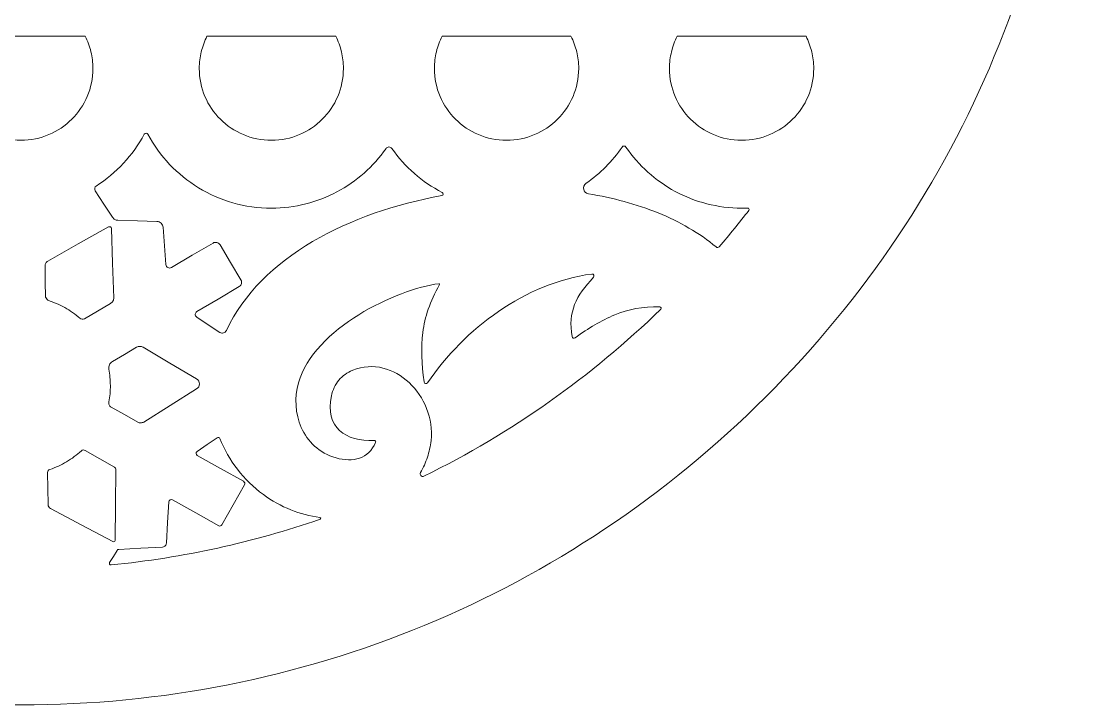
# Model space of a CAD drawing. Header units: inches. Extents: x -5.6 to 2.8, y 2.8 to 12.8.
# Drawn here: x -1.389 to 2.829, y 2.778 to 5.516 of the extents above; entities that cross this region are included whole.
import ezdxf

# ---------------------------------------------------------------- set-up
doc = ezdxf.new("R2010")
doc.units = ezdxf.units.IN
doc.header["$MEASUREMENT"] = 0
doc.layers.add('_U+0421_U+043B_U+043E_U+0439 1', color=7, linetype='Continuous')

# ---------------------------------------------------------------- blocks, each defined once
blk = doc.blocks.new('block 2')
at = {"layer": '_U+0421_U+043B_U+043E_U+0439 1', "lineweight": 0}
for points, knots in [([(1.5941, 9.964), (1.2968, 10.2604), (0.9631, 10.5072), (0.6029, 10.7002), (0.2427, 10.8931), (-0.1439, 11.0322), (-0.547, 11.1131), (-0.5532, 11.1144), (-0.5585, 11.1177), (-0.5623, 11.1223), (-0.5661, 11.1269), (-0.5683, 11.1327), (-0.5683, 11.1391), (-0.5683, 11.1391), (-0.5683, 11.3098), (-0.5683, 11.3098), (-0.5683, 11.3098), (-0.5683, 11.4805), (-0.5683, 11.4805), (-0.5683, 11.5174), (-0.5844, 11.5516), (-0.612, 11.5801), (-0.6396, 11.6087), (-0.6785, 11.6314), (-0.7243, 11.6454), (-0.7317, 11.6476), (-0.7372, 11.653), (-0.74, 11.6594), (-0.7428, 11.6658), (-0.7428, 11.6734), (-0.739, 11.6801), (-0.7097, 11.7331), (-0.6868, 11.79), (-0.6713, 11.8499), (-0.6557, 11.9098), (-0.6474, 11.9726), (-0.6474, 12.0374), (-0.6474, 12.1394), (-0.668, 12.2368), (-0.7054, 12.3255), (-0.7428, 12.4141), (-0.797, 12.4939), (-0.8641, 12.5608), (-0.9316, 12.6276), (-1.0116, 12.6818), (-1.1004, 12.7194), (-1.1892, 12.7569), (-1.2868, 12.7778), (-1.3892, 12.7778), (-1.4916, 12.7778), (-1.5891, 12.7569), (-1.6779, 12.7194), (-1.7667, 12.6818), (-1.8467, 12.6276), (-1.9142, 12.5608), (-1.9811, 12.4939), (-2.0353, 12.4141), (-2.0727, 12.3255), (-2.1102, 12.2368), (-2.1309, 12.1394), (-2.1309, 12.0374), (-2.1309, 11.9718), (-2.1224, 11.9082), (-2.1064, 11.8476), (-2.0904, 11.787), (-2.0668, 11.7295), (-2.0366, 11.676), (-2.0334, 11.6704), (-2.0332, 11.664), (-2.0353, 11.6586), (-2.0375, 11.6532), (-2.042, 11.6488), (-2.0483, 11.647), (-2.0956, 11.6334), (-2.1361, 11.6106), (-2.1647, 11.5818), (-2.1933, 11.553), (-2.21, 11.5181), (-2.21, 11.4805), (-2.21, 11.4805), (-2.21, 11.3092), (-2.21, 11.3092), (-2.21, 11.3092), (-2.21, 11.138), (-2.21, 11.138), (-2.21, 11.132), (-2.2121, 11.1264), (-2.2157, 11.122), (-2.2193, 11.1177), (-2.2244, 11.1145), (-2.2303, 11.1133), (-2.6333, 11.0322), (-3.02, 10.8931), (-3.3802, 10.7002), (-3.7404, 10.5073), (-4.0742, 10.2605), (-4.3713, 9.964), (-4.7698, 9.5665), (-5.0788, 9.1033), (-5.2881, 8.5991), (-5.4975, 8.0948), (-5.6072, 7.5494), (-5.6072, 6.9873), (-5.6072, 6.425), (-5.4975, 5.8796), (-5.2881, 5.3754), (-5.0788, 4.8712), (-4.7698, 4.4082), (-4.3713, 4.0107), (-3.9731, 3.6131), (-3.5092, 3.3049), (-3.0039, 3.0961), (-2.4987, 2.8872), (-1.9521, 2.7778), (-1.3886, 2.7778), (-0.8251, 2.7778), (-0.2787, 2.8872), (0.2265, 3.0961), (0.7316, 3.3049), (1.1956, 3.6131), (1.5941, 4.0107), (1.9923, 4.4082), (2.3012, 4.8712), (2.5104, 5.3754), (2.7197, 5.8796), (2.8294, 6.425), (2.8294, 6.9873), (2.8294, 7.5494), (2.7197, 8.0948), (2.5104, 8.5991), (2.3012, 9.1033), (1.9923, 9.5665), (1.5941, 9.964), (1.5941, 9.964), (1.5941, 9.964), (1.5941, 9.964), (1.5941, 9.964), (1.5941, 9.964), (1.5941, 9.964)], [0, 0, 0, 0, 1, 1, 1, 2, 2, 2, 3, 3, 3, 4, 4, 4, 5, 5, 5, 6, 6, 6, 7, 7, 7, 8, 8, 8, 9, 9, 9, 10, 10, 10, 11, 11, 11, 12, 12, 12, 13, 13, 13, 14, 14, 14, 15, 15, 15, 16, 16, 16, 17, 17, 17, 18, 18, 18, 19, 19, 19, 20, 20, 20, 21, 21, 21, 22, 22, 22, 23, 23, 23, 24, 24, 24, 25, 25, 25, 26, 26, 26, 27, 27, 27, 28, 28, 28, 29, 29, 29, 30, 30, 30, 31, 31, 31, 32, 32, 32, 33, 33, 33, 34, 34, 34, 35, 35, 35, 36, 36, 36, 37, 37, 37, 38, 38, 38, 39, 39, 39, 40, 40, 40, 41, 41, 41, 42, 42, 42, 43, 43, 43, 44, 44, 44, 45, 45, 45, 46, 46, 46, 46]), ([(-1.1009, 5.3269), (-1.1009, 5.2473), (-1.1333, 5.1754), (-1.1856, 5.1233), (-1.2379, 5.0712), (-1.3101, 5.039), (-1.3897, 5.039), (-1.4693, 5.039), (-1.5417, 5.0712), (-1.5941, 5.1233), (-1.6465, 5.1754), (-1.679, 5.2473), (-1.679, 5.3269), (-1.679, 5.3499), (-1.6762, 5.3724), (-1.6709, 5.3939), (-1.6656, 5.4155), (-1.6579, 5.4362), (-1.6481, 5.4557), (-1.6481, 5.4557), (-1.39, 5.4557), (-1.39, 5.4557), (-1.39, 5.4557), (-1.1318, 5.4557), (-1.1318, 5.4557), (-1.122, 5.4362), (-1.1143, 5.4155), (-1.109, 5.3939), (-1.1038, 5.3724), (-1.1009, 5.3499), (-1.1009, 5.3269), (-1.1009, 5.3269), (-1.1009, 5.3269), (-1.1009, 5.3269), (-1.1009, 5.3269), (-1.1009, 5.3269), (-1.1009, 5.3269)], [0, 0, 0, 0, 1, 1, 1, 2, 2, 2, 3, 3, 3, 4, 4, 4, 5, 5, 5, 6, 6, 6, 7, 7, 7, 8, 8, 8, 9, 9, 9, 10, 10, 10, 11, 11, 11, 12, 12, 12, 12]), ([(-0.0975, 5.3269), (-0.0975, 5.2473), (-0.1298, 5.1754), (-0.1821, 5.1233), (-0.2343, 5.0712), (-0.3063, 5.039), (-0.3857, 5.039), (-0.4656, 5.039), (-0.538, 5.0712), (-0.5903, 5.1233), (-0.6427, 5.1754), (-0.675, 5.2473), (-0.675, 5.3269), (-0.675, 5.3499), (-0.6722, 5.3724), (-0.6669, 5.3939), (-0.6616, 5.4155), (-0.6539, 5.4362), (-0.6442, 5.4557), (-0.6442, 5.4557), (-0.386, 5.4557), (-0.386, 5.4557), (-0.386, 5.4557), (-0.1278, 5.4557), (-0.1278, 5.4557), (-0.1181, 5.4362), (-0.1105, 5.4155), (-0.1053, 5.3939), (-0.1002, 5.3724), (-0.0975, 5.3499), (-0.0975, 5.3269), (-0.0975, 5.3269), (-0.0975, 5.3269), (-0.0975, 5.3269), (-0.0975, 5.3269), (-0.0975, 5.3269), (-0.0975, 5.3269)], [0, 0, 0, 0, 1, 1, 1, 2, 2, 2, 3, 3, 3, 4, 4, 4, 5, 5, 5, 6, 6, 6, 7, 7, 7, 8, 8, 8, 9, 9, 9, 10, 10, 10, 11, 11, 11, 12, 12, 12, 12]), ([(0.8453, 5.3269), (0.8453, 5.2473), (0.8128, 5.1754), (0.7604, 5.1233), (0.7079, 5.0712), (0.6356, 5.039), (0.556, 5.039), (0.4763, 5.039), (0.4041, 5.0712), (0.3518, 5.1233), (0.2995, 5.1754), (0.2672, 5.2473), (0.2672, 5.3269), (0.2672, 5.3499), (0.27, 5.3724), (0.2753, 5.3939), (0.2806, 5.4155), (0.2883, 5.4362), (0.2981, 5.4557), (0.2981, 5.4557), (0.5562, 5.4557), (0.5562, 5.4557), (0.5562, 5.4557), (0.8144, 5.4557), (0.8144, 5.4557), (0.8242, 5.4362), (0.8319, 5.4155), (0.8372, 5.3939), (0.8425, 5.3724), (0.8453, 5.3499), (0.8453, 5.3269), (0.8453, 5.3269), (0.8453, 5.3269), (0.8453, 5.3269), (0.8453, 5.3269), (0.8453, 5.3269), (0.8453, 5.3269)], [0, 0, 0, 0, 1, 1, 1, 2, 2, 2, 3, 3, 3, 4, 4, 4, 5, 5, 5, 6, 6, 6, 7, 7, 7, 8, 8, 8, 9, 9, 9, 10, 10, 10, 11, 11, 11, 12, 12, 12, 12]), ([(1.787, 5.3269), (1.787, 5.2473), (1.7546, 5.1754), (1.7023, 5.1233), (1.65, 5.0712), (1.5778, 5.039), (1.4982, 5.039), (1.4185, 5.039), (1.3462, 5.0712), (1.2938, 5.1233), (1.2414, 5.1754), (1.2089, 5.2473), (1.2089, 5.3269), (1.2089, 5.3499), (1.2117, 5.3724), (1.217, 5.3939), (1.2223, 5.4155), (1.23, 5.4362), (1.2397, 5.4557), (1.2397, 5.4557), (1.4979, 5.4557), (1.4979, 5.4557), (1.4979, 5.4557), (1.7561, 5.4557), (1.7561, 5.4557), (1.7658, 5.4362), (1.7736, 5.4155), (1.7788, 5.3939), (1.7841, 5.3724), (1.787, 5.3499), (1.787, 5.3269), (1.787, 5.3269), (1.787, 5.3269), (1.787, 5.3269), (1.787, 5.3269), (1.787, 5.3269), (1.787, 5.3269)], [0, 0, 0, 0, 1, 1, 1, 2, 2, 2, 3, 3, 3, 4, 4, 4, 5, 5, 5, 6, 6, 6, 7, 7, 7, 8, 8, 8, 9, 9, 9, 10, 10, 10, 11, 11, 11, 12, 12, 12, 12]), ([(-0.6846, 4.3531), (-0.6846, 4.3531), (-0.5996, 4.4032), (-0.5996, 4.4032), (-0.5996, 4.4032), (-0.5145, 4.4533), (-0.5145, 4.4533), (-0.5099, 4.456), (-0.5069, 4.4603), (-0.5057, 4.4651), (-0.5044, 4.4699), (-0.505, 4.4752), (-0.5078, 4.4797), (-0.5078, 4.4797), (-0.5496, 4.55), (-0.5496, 4.55), (-0.5496, 4.55), (-0.5913, 4.6202), (-0.5913, 4.6202), (-0.5943, 4.6251), (-0.5989, 4.6284), (-0.604, 4.6297), (-0.6091, 4.631), (-0.6148, 4.6303), (-0.6197, 4.6274), (-0.6197, 4.6274), (-0.7027, 4.5785), (-0.7027, 4.5785), (-0.7027, 4.5785), (-0.7858, 4.5296), (-0.7858, 4.5296), (-0.7906, 4.5267), (-0.7961, 4.5269), (-0.8005, 4.5292), (-0.8049, 4.5315), (-0.8081, 4.5359), (-0.8086, 4.5415), (-0.8086, 4.5415), (-0.8144, 4.6161), (-0.8144, 4.6161), (-0.8144, 4.6161), (-0.8201, 4.6908), (-0.8201, 4.6908), (-0.8206, 4.6971), (-0.8235, 4.7028), (-0.8278, 4.7069), (-0.8321, 4.7111), (-0.8379, 4.7137), (-0.8443, 4.7139), (-0.8443, 4.7139), (-0.9227, 4.7163), (-0.9227, 4.7163), (-0.9227, 4.7163), (-1.0011, 4.7187), (-1.0011, 4.7187), (-1.0054, 4.7188), (-1.0095, 4.72), (-1.0131, 4.722), (-1.0168, 4.7241), (-1.0199, 4.727), (-1.0222, 4.7305), (-1.0222, 4.7305), (-1.057, 4.7838), (-1.057, 4.7838), (-1.057, 4.7838), (-1.0918, 4.8371), (-1.0918, 4.8371), (-1.0939, 4.8402), (-1.0944, 4.8438), (-1.0937, 4.8472), (-1.0929, 4.8506), (-1.0909, 4.8537), (-1.0877, 4.8557), (-1.0476, 4.8814), (-1.0109, 4.9122), (-0.9785, 4.9471), (-0.9462, 4.982), (-0.9182, 5.021), (-0.8954, 5.0632), (-0.8938, 5.0662), (-0.8909, 5.0677), (-0.888, 5.0677), (-0.8851, 5.0677), (-0.8822, 5.0662), (-0.8806, 5.0632), (-0.8333, 4.9751), (-0.7632, 4.9011), (-0.678, 4.8491), (-0.5929, 4.7972), (-0.4929, 4.7673), (-0.3857, 4.7673), (-0.2908, 4.7673), (-0.2015, 4.791), (-0.1231, 4.8326), (-0.0448, 4.8743), (0.0226, 4.934), (0.0734, 5.006), (0.0763, 5.0101), (0.0807, 5.0122), (0.0851, 5.0122), (0.0895, 5.0122), (0.0939, 5.0101), (0.0968, 5.006), (0.1226, 4.9692), (0.1529, 4.9357), (0.1868, 4.9061), (0.2206, 4.8766), (0.2581, 4.851), (0.2984, 4.8301), (0.3014, 4.8286), (0.3026, 4.8257), (0.3022, 4.823), (0.3018, 4.8203), (0.2999, 4.8179), (0.2966, 4.8173), (0.1123, 4.7843), (-0.0688, 4.723), (-0.2211, 4.6332), (-0.3735, 4.5433), (-0.4971, 4.4249), (-0.5663, 4.2774), (-0.5686, 4.2725), (-0.5728, 4.2691), (-0.5775, 4.2677), (-0.5823, 4.2663), (-0.5875, 4.2669), (-0.5921, 4.2699), (-0.5921, 4.2699), (-0.6386, 4.3004), (-0.6386, 4.3004), (-0.6386, 4.3004), (-0.6851, 4.3309), (-0.6851, 4.3309), (-0.6892, 4.3336), (-0.6911, 4.3379), (-0.691, 4.3421), (-0.6909, 4.3464), (-0.6887, 4.3506), (-0.6846, 4.3531)], [0, 0, 0, 0, 1, 1, 1, 2, 2, 2, 3, 3, 3, 4, 4, 4, 5, 5, 5, 6, 6, 6, 7, 7, 7, 8, 8, 8, 9, 9, 9, 10, 10, 10, 11, 11, 11, 12, 12, 12, 13, 13, 13, 14, 14, 14, 15, 15, 15, 16, 16, 16, 17, 17, 17, 18, 18, 18, 19, 19, 19, 20, 20, 20, 21, 21, 21, 22, 22, 22, 23, 23, 23, 24, 24, 24, 25, 25, 25, 26, 26, 26, 27, 27, 27, 28, 28, 28, 29, 29, 29, 30, 30, 30, 31, 31, 31, 32, 32, 32, 33, 33, 33, 34, 34, 34, 35, 35, 35, 36, 36, 36, 37, 37, 37, 38, 38, 38, 39, 39, 39, 40, 40, 40, 41, 41, 41, 42, 42, 42, 43, 43, 43, 44, 44, 44, 45, 45, 45, 46, 46, 46, 46]), ([(1.3959, 4.6119), (1.329, 4.6677), (1.2501, 4.7129), (1.1633, 4.7482), (1.0766, 4.7835), (0.9821, 4.8089), (0.8841, 4.8249), (0.8737, 4.8266), (0.8671, 4.8341), (0.8652, 4.8426), (0.8633, 4.8512), (0.8661, 4.8609), (0.8747, 4.8669), (0.903, 4.8864), (0.9293, 4.9085), (0.9535, 4.9328), (0.9777, 4.957), (0.9997, 4.9835), (1.0191, 5.0118), (1.021, 5.0145), (1.0239, 5.0159), (1.0268, 5.0159), (1.0297, 5.0159), (1.0326, 5.0145), (1.0345, 5.0118), (1.0852, 4.9381), (1.153, 4.877), (1.2322, 4.8343), (1.3115, 4.7916), (1.4021, 4.7673), (1.4982, 4.7673), (1.5022, 4.7673), (1.5062, 4.7673), (1.5103, 4.7674), (1.5144, 4.7675), (1.5185, 4.7677), (1.5226, 4.7678), (1.5246, 4.7679), (1.5263, 4.7664), (1.5271, 4.7644), (1.528, 4.7624), (1.528, 4.76), (1.5268, 4.7583), (1.5077, 4.7336), (1.4884, 4.7092), (1.4687, 4.685), (1.4491, 4.6607), (1.4291, 4.6367), (1.4087, 4.6129), (1.4071, 4.611), (1.4049, 4.6099), (1.4025, 4.6098), (1.4002, 4.6096), (1.3978, 4.6103), (1.3959, 4.6119)], [0, 0, 0, 0, 1, 1, 1, 2, 2, 2, 3, 3, 3, 4, 4, 4, 5, 5, 5, 6, 6, 6, 7, 7, 7, 8, 8, 8, 9, 9, 9, 10, 10, 10, 11, 11, 11, 12, 12, 12, 13, 13, 13, 14, 14, 14, 15, 15, 15, 16, 16, 16, 17, 17, 17, 18, 18, 18, 18]), ([(-1.2912, 4.4111), (-1.2912, 4.4111), (-1.2919, 4.4736), (-1.2919, 4.4736), (-1.2919, 4.4736), (-1.2926, 4.536), (-1.2926, 4.536), (-1.2926, 4.5401), (-1.2916, 4.544), (-1.2896, 4.5474), (-1.2876, 4.5507), (-1.2848, 4.5536), (-1.2813, 4.5556), (-1.2813, 4.5556), (-1.1597, 4.6238), (-1.1597, 4.6238), (-1.1597, 4.6238), (-1.0381, 4.6919), (-1.0381, 4.6919), (-1.0356, 4.6933), (-1.0328, 4.6931), (-1.0307, 4.6919), (-1.0285, 4.6907), (-1.0269, 4.6884), (-1.0268, 4.6856), (-1.0268, 4.6856), (-1.0221, 4.5471), (-1.0221, 4.5471), (-1.0221, 4.5471), (-1.0175, 4.4087), (-1.0175, 4.4087), (-1.0173, 4.4039), (-1.0184, 4.3993), (-1.0206, 4.3953), (-1.0228, 4.3913), (-1.0261, 4.3879), (-1.0302, 4.3856), (-1.0302, 4.3856), (-1.0827, 4.3549), (-1.0827, 4.3549), (-1.0827, 4.3549), (-1.1352, 4.3242), (-1.1352, 4.3242), (-1.1381, 4.3225), (-1.1413, 4.3219), (-1.1444, 4.3223), (-1.1476, 4.3226), (-1.1506, 4.3239), (-1.1531, 4.3261), (-1.1724, 4.3429), (-1.1923, 4.3569), (-1.2136, 4.3688), (-1.2348, 4.3807), (-1.2573, 4.3903), (-1.2815, 4.3984), (-1.2831, 4.3989), (-1.2855, 4.4021), (-1.2876, 4.4051), (-1.2896, 4.4082), (-1.2912, 4.4111), (-1.2912, 4.4111)], [0, 0, 0, 0, 1, 1, 1, 2, 2, 2, 3, 3, 3, 4, 4, 4, 5, 5, 5, 6, 6, 6, 7, 7, 7, 8, 8, 8, 9, 9, 9, 10, 10, 10, 11, 11, 11, 12, 12, 12, 13, 13, 13, 14, 14, 14, 15, 15, 15, 16, 16, 16, 17, 17, 17, 18, 18, 18, 19, 19, 19, 20, 20, 20, 20]), ([(0.2536, 3.8364), (0.2634, 3.9254), (0.2261, 4.0122), (0.1659, 4.0685), (0.1056, 4.1249), (0.0223, 4.1508), (-0.0601, 4.1184), (-0.0826, 4.1094), (-0.1011, 4.096), (-0.1155, 4.0787), (-0.1298, 4.0613), (-0.14, 4.0399), (-0.1457, 4.015), (-0.1592, 3.953), (-0.1447, 3.9069), (-0.1127, 3.877), (-0.0807, 3.8471), (-0.0311, 3.8336), (0.0257, 3.8368), (0.0278, 3.8369), (0.0297, 3.836), (0.0308, 3.8345), (0.0319, 3.833), (0.0323, 3.831), (0.0315, 3.829), (0.0177, 3.7963), (-0.005, 3.776), (-0.0328, 3.7663), (-0.0605, 3.7566), (-0.0932, 3.7575), (-0.1267, 3.7671), (-0.1953, 3.7869), (-0.2413, 3.8329), (-0.266, 3.8885), (-0.2908, 3.9441), (-0.2941, 4.0093), (-0.2774, 4.0675), (-0.2462, 4.1774), (-0.1478, 4.2712), (-0.0361, 4.3403), (0.0756, 4.4094), (0.2007, 4.4538), (0.2852, 4.4647), (0.2862, 4.4648), (0.287, 4.4643), (0.2874, 4.4636), (0.2879, 4.4628), (0.288, 4.4618), (0.2875, 4.4609), (0.2489, 4.3925), (0.2288, 4.3315), (0.2207, 4.2694), (0.2126, 4.2073), (0.2165, 4.1441), (0.2261, 4.0711), (0.2265, 4.0677), (0.2289, 4.0655), (0.2317, 4.0649), (0.2345, 4.0642), (0.2376, 4.0651), (0.2395, 4.0679), (0.314, 4.1767), (0.4118, 4.2767), (0.5243, 4.354), (0.6369, 4.4312), (0.7642, 4.4857), (0.8978, 4.5033), (0.9014, 4.5038), (0.9043, 4.5018), (0.9057, 4.4991), (0.9071, 4.4964), (0.907, 4.4928), (0.9045, 4.4902), (0.8698, 4.4531), (0.844, 4.4188), (0.829, 4.3813), (0.814, 4.3438), (0.8099, 4.303), (0.8186, 4.2528), (0.8191, 4.25), (0.821, 4.2479), (0.8234, 4.247), (0.8258, 4.246), (0.8286, 4.2462), (0.8309, 4.2479), (0.8847, 4.2861), (0.9353, 4.3181), (0.9896, 4.3399), (1.0439, 4.3618), (1.102, 4.3736), (1.1707, 4.3716), (1.173, 4.3715), (1.1746, 4.3701), (1.1754, 4.3683), (1.1761, 4.3665), (1.1758, 4.3643), (1.1742, 4.3627), (1.0354, 4.2278), (0.886, 4.1036), (0.7273, 3.9916), (0.5687, 3.8796), (0.4008, 3.7798), (0.2252, 3.6937), (0.2206, 3.6914), (0.216, 3.6929), (0.2131, 3.696), (0.2103, 3.6991), (0.2093, 3.7038), (0.2118, 3.7083), (0.2229, 3.7278), (0.232, 3.7484), (0.2391, 3.7699), (0.2461, 3.7913), (0.2511, 3.8135), (0.2536, 3.8364), (0.2536, 3.8364), (0.2536, 3.8364), (0.2536, 3.8364), (0.2536, 3.8364), (0.2536, 3.8364), (0.2536, 3.8364)], [0, 0, 0, 0, 1, 1, 1, 2, 2, 2, 3, 3, 3, 4, 4, 4, 5, 5, 5, 6, 6, 6, 7, 7, 7, 8, 8, 8, 9, 9, 9, 10, 10, 10, 11, 11, 11, 12, 12, 12, 13, 13, 13, 14, 14, 14, 15, 15, 15, 16, 16, 16, 17, 17, 17, 18, 18, 18, 19, 19, 19, 20, 20, 20, 21, 21, 21, 22, 22, 22, 23, 23, 23, 24, 24, 24, 25, 25, 25, 26, 26, 26, 27, 27, 27, 28, 28, 28, 29, 29, 29, 30, 30, 30, 31, 31, 31, 32, 32, 32, 33, 33, 33, 34, 34, 34, 35, 35, 35, 36, 36, 36, 37, 37, 37, 38, 38, 38, 39, 39, 39, 40, 40, 40, 40]), ([(-1.0373, 3.9921), (-1.0329, 4.0128), (-1.031, 4.0348), (-1.0311, 4.0569), (-1.0312, 4.0789), (-1.0333, 4.1011), (-1.0371, 4.1222), (-1.0382, 4.1284), (-1.0373, 4.1345), (-1.0348, 4.1399), (-1.0322, 4.1454), (-1.028, 4.15), (-1.0226, 4.1532), (-1.0226, 4.1532), (-0.9742, 4.1818), (-0.9742, 4.1818), (-0.9742, 4.1818), (-0.9258, 4.2103), (-0.9258, 4.2103), (-0.9218, 4.2127), (-0.9174, 4.2138), (-0.9129, 4.2138), (-0.9084, 4.2138), (-0.904, 4.2127), (-0.9, 4.2103), (-0.9, 4.2103), (-0.7929, 4.1469), (-0.7929, 4.1469), (-0.7929, 4.1469), (-0.6859, 4.0836), (-0.6859, 4.0836), (-0.6782, 4.0791), (-0.6743, 4.0713), (-0.6743, 4.0634), (-0.6742, 4.0556), (-0.6779, 4.0477), (-0.6854, 4.043), (-0.6854, 4.043), (-0.7914, 3.9769), (-0.7914, 3.9769), (-0.7914, 3.9769), (-0.8974, 3.9108), (-0.8974, 3.9108), (-0.901, 3.9085), (-0.9051, 3.9074), (-0.9092, 3.9073), (-0.9133, 3.9072), (-0.9174, 3.9082), (-0.9211, 3.9103), (-0.9211, 3.9103), (-0.9745, 3.9403), (-0.9745, 3.9403), (-0.9745, 3.9403), (-1.0278, 3.9704), (-1.0278, 3.9704), (-1.0317, 3.9725), (-1.0345, 3.9758), (-1.0361, 3.9796), (-1.0377, 3.9834), (-1.0382, 3.9878), (-1.0373, 3.9921)], [0, 0, 0, 0, 1, 1, 1, 2, 2, 2, 3, 3, 3, 4, 4, 4, 5, 5, 5, 6, 6, 6, 7, 7, 7, 8, 8, 8, 9, 9, 9, 10, 10, 10, 11, 11, 11, 12, 12, 12, 13, 13, 13, 14, 14, 14, 15, 15, 15, 16, 16, 16, 17, 17, 17, 18, 18, 18, 19, 19, 19, 20, 20, 20, 20]), ([(-0.9973, 3.4009), (-0.9973, 3.4009), (-0.9096, 3.4056), (-0.9096, 3.4056), (-0.9096, 3.4056), (-0.8218, 3.4102), (-0.8218, 3.4102), (-0.8177, 3.4104), (-0.8139, 3.4122), (-0.8112, 3.4149), (-0.8084, 3.4177), (-0.8067, 3.4214), (-0.8064, 3.4255), (-0.8064, 3.4255), (-0.8019, 3.5081), (-0.8019, 3.5081), (-0.8019, 3.5081), (-0.7973, 3.5907), (-0.7973, 3.5907), (-0.7971, 3.5944), (-0.795, 3.5974), (-0.7921, 3.599), (-0.7892, 3.6006), (-0.7855, 3.6008), (-0.7822, 3.599), (-0.7822, 3.599), (-0.6892, 3.5471), (-0.6892, 3.5471), (-0.6892, 3.5471), (-0.5962, 3.4952), (-0.5962, 3.4952), (-0.5942, 3.4941), (-0.5919, 3.4938), (-0.5898, 3.4944), (-0.5878, 3.495), (-0.5859, 3.4964), (-0.5848, 3.4984), (-0.5848, 3.4984), (-0.5393, 3.5786), (-0.5393, 3.5786), (-0.5393, 3.5786), (-0.4939, 3.6588), (-0.4939, 3.6588), (-0.4925, 3.6614), (-0.4922, 3.6643), (-0.4929, 3.6669), (-0.4937, 3.6695), (-0.4954, 3.6719), (-0.498, 3.6733), (-0.498, 3.6733), (-0.5903, 3.7251), (-0.5903, 3.7251), (-0.5903, 3.7251), (-0.6827, 3.7769), (-0.6827, 3.7769), (-0.6858, 3.7786), (-0.6875, 3.7817), (-0.6876, 3.7848), (-0.6877, 3.7879), (-0.6864, 3.7911), (-0.6834, 3.7931), (-0.6834, 3.7931), (-0.6433, 3.8205), (-0.6433, 3.8205), (-0.6433, 3.8205), (-0.6032, 3.8479), (-0.6032, 3.8479), (-0.6012, 3.8492), (-0.5988, 3.8495), (-0.5968, 3.8488), (-0.5947, 3.8482), (-0.5929, 3.8466), (-0.592, 3.8444), (-0.5747, 3.8007), (-0.5511, 3.7592), (-0.522, 3.7214), (-0.4928, 3.6836), (-0.4581, 3.6495), (-0.4182, 3.6204), (-0.3833, 3.5949), (-0.3465, 3.5745), (-0.3086, 3.5592), (-0.2706, 3.5439), (-0.2315, 3.5337), (-0.1919, 3.5286), (-0.1899, 3.5284), (-0.1887, 3.5269), (-0.1885, 3.5252), (-0.1883, 3.5236), (-0.1891, 3.5219), (-0.1911, 3.5212), (-0.3243, 3.4753), (-0.4611, 3.4367), (-0.6008, 3.406), (-0.7405, 3.3754), (-0.8831, 3.3527), (-1.028, 3.3386), (-1.0306, 3.3384), (-1.0328, 3.3397), (-1.034, 3.3416), (-1.0352, 3.3435), (-1.0354, 3.3461), (-1.034, 3.3483), (-1.034, 3.3483), (-1.0191, 3.3726), (-1.0191, 3.3726), (-1.0191, 3.3726), (-1.0041, 3.3969), (-1.0041, 3.3969), (-1.0034, 3.3981), (-1.0024, 3.3991), (-1.0012, 3.3998), (-1, 3.4005), (-0.9987, 3.4009), (-0.9973, 3.4009)], [0, 0, 0, 0, 1, 1, 1, 2, 2, 2, 3, 3, 3, 4, 4, 4, 5, 5, 5, 6, 6, 6, 7, 7, 7, 8, 8, 8, 9, 9, 9, 10, 10, 10, 11, 11, 11, 12, 12, 12, 13, 13, 13, 14, 14, 14, 15, 15, 15, 16, 16, 16, 17, 17, 17, 18, 18, 18, 19, 19, 19, 20, 20, 20, 21, 21, 21, 22, 22, 22, 23, 23, 23, 24, 24, 24, 25, 25, 25, 26, 26, 26, 27, 27, 27, 28, 28, 28, 29, 29, 29, 30, 30, 30, 31, 31, 31, 32, 32, 32, 33, 33, 33, 34, 34, 34, 35, 35, 35, 36, 36, 36, 37, 37, 37, 38, 38, 38, 38]), ([(-1.0094, 3.7209), (-1.0094, 3.7209), (-1.011, 3.5788), (-1.011, 3.5788), (-1.011, 3.5788), (-1.0125, 3.4367), (-1.0125, 3.4367), (-1.0125, 3.4346), (-1.0137, 3.4328), (-1.0153, 3.4318), (-1.017, 3.4309), (-1.0191, 3.4307), (-1.021, 3.4317), (-1.021, 3.4317), (-1.1458, 3.4981), (-1.1458, 3.4981), (-1.1458, 3.4981), (-1.2706, 3.5644), (-1.2706, 3.5644), (-1.2736, 3.566), (-1.276, 3.5684), (-1.2777, 3.5711), (-1.2794, 3.5739), (-1.2804, 3.5771), (-1.2804, 3.5805), (-1.2804, 3.5805), (-1.2813, 3.6445), (-1.2813, 3.6445), (-1.2813, 3.6445), (-1.2823, 3.7084), (-1.2823, 3.7084), (-1.2823, 3.7112), (-1.2814, 3.7139), (-1.2799, 3.716), (-1.2783, 3.7182), (-1.276, 3.7199), (-1.2734, 3.7208), (-1.2498, 3.7286), (-1.2275, 3.739), (-1.2064, 3.7516), (-1.1854, 3.7642), (-1.1656, 3.7789), (-1.1472, 3.7955), (-1.1452, 3.7974), (-1.1427, 3.7985), (-1.1401, 3.7988), (-1.1376, 3.7991), (-1.1349, 3.7986), (-1.1325, 3.7972), (-1.1325, 3.7972), (-1.0734, 3.7633), (-1.0734, 3.7633), (-1.0734, 3.7633), (-1.0142, 3.7293), (-1.0142, 3.7293), (-1.0127, 3.7285), (-1.0115, 3.7272), (-1.0107, 3.7258), (-1.0098, 3.7243), (-1.0094, 3.7227), (-1.0094, 3.7209)], [0, 0, 0, 0, 1, 1, 1, 2, 2, 2, 3, 3, 3, 4, 4, 4, 5, 5, 5, 6, 6, 6, 7, 7, 7, 8, 8, 8, 9, 9, 9, 10, 10, 10, 11, 11, 11, 12, 12, 12, 13, 13, 13, 14, 14, 14, 15, 15, 15, 16, 16, 16, 17, 17, 17, 18, 18, 18, 19, 19, 19, 20, 20, 20, 20])]:
    blk.add_open_spline(points, degree=3, knots=knots, dxfattribs=at)

msp = doc.modelspace()

# ---------------------------------------------------------------- block references
at = {"layer": '_U+0421_U+043B_U+043E_U+0439 1'}
msp.add_blockref('block 2', (0, 0), dxfattribs=at)

doc.saveas('drawing.dxf')
